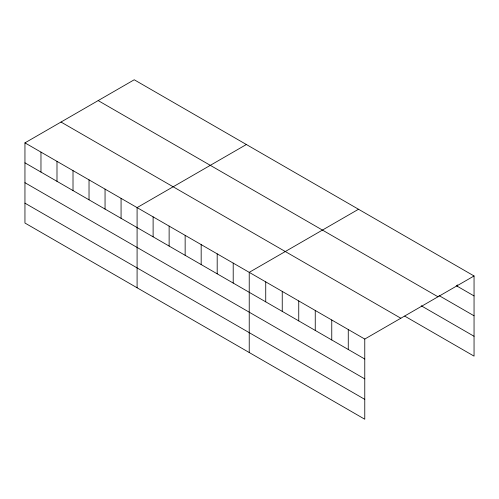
<?xml version="1.0" encoding="UTF-8"?>
<svg xmlns="http://www.w3.org/2000/svg" width="499" height="499" viewBox="0 0 499 499"><rect width="100%" height="100%" fill="white"/><g stroke="black" fill="none" stroke-linecap="round" stroke-linejoin="round"><path stroke-width="0.75" d="M24.95 142.864L364.769 339.058L364.769 419.229L24.95 223.034L24.95 142.864L134.231 79.771L474.05 275.966L474.05 356.136L404.726 316.117M246.369 144.517L137.088 207.609L137.088 287.78M358.513 209.256L249.232 272.348L249.232 352.525M364.769 339.058L474.05 275.966M456.223 285.64L474.05 295.932M439.058 295.595L474.05 315.798M98.166 100.592L437.985 296.786M421.231 305.775L474.05 336.27M61.015 122.043L400.834 318.237M24.95 162.83L364.769 359.024M24.95 182.696L364.769 378.891M24.95 203.168L364.769 399.362M457.546 284.867L457.546 286.401M348.265 329.527L348.265 349.493M331.76 319.996L331.76 339.962M315.249 310.465L315.249 330.438M298.745 300.941L298.745 320.907M282.241 291.41L282.241 311.376M265.736 281.879L265.736 301.845M233.208 263.104L233.208 283.07M217.19 253.854L217.19 273.82M201.172 244.604L201.172 264.57M185.148 235.353L185.148 255.32M169.13 226.103L169.13 246.069M153.112 216.853L153.112 236.825M121.07 198.359L121.07 218.325M105.052 189.109L105.052 209.075M89.028 179.858L89.028 199.825M73.01 170.608L73.01 190.581M56.992 161.364L56.992 181.33M40.968 152.114L40.968 172.08"/></g></svg>
